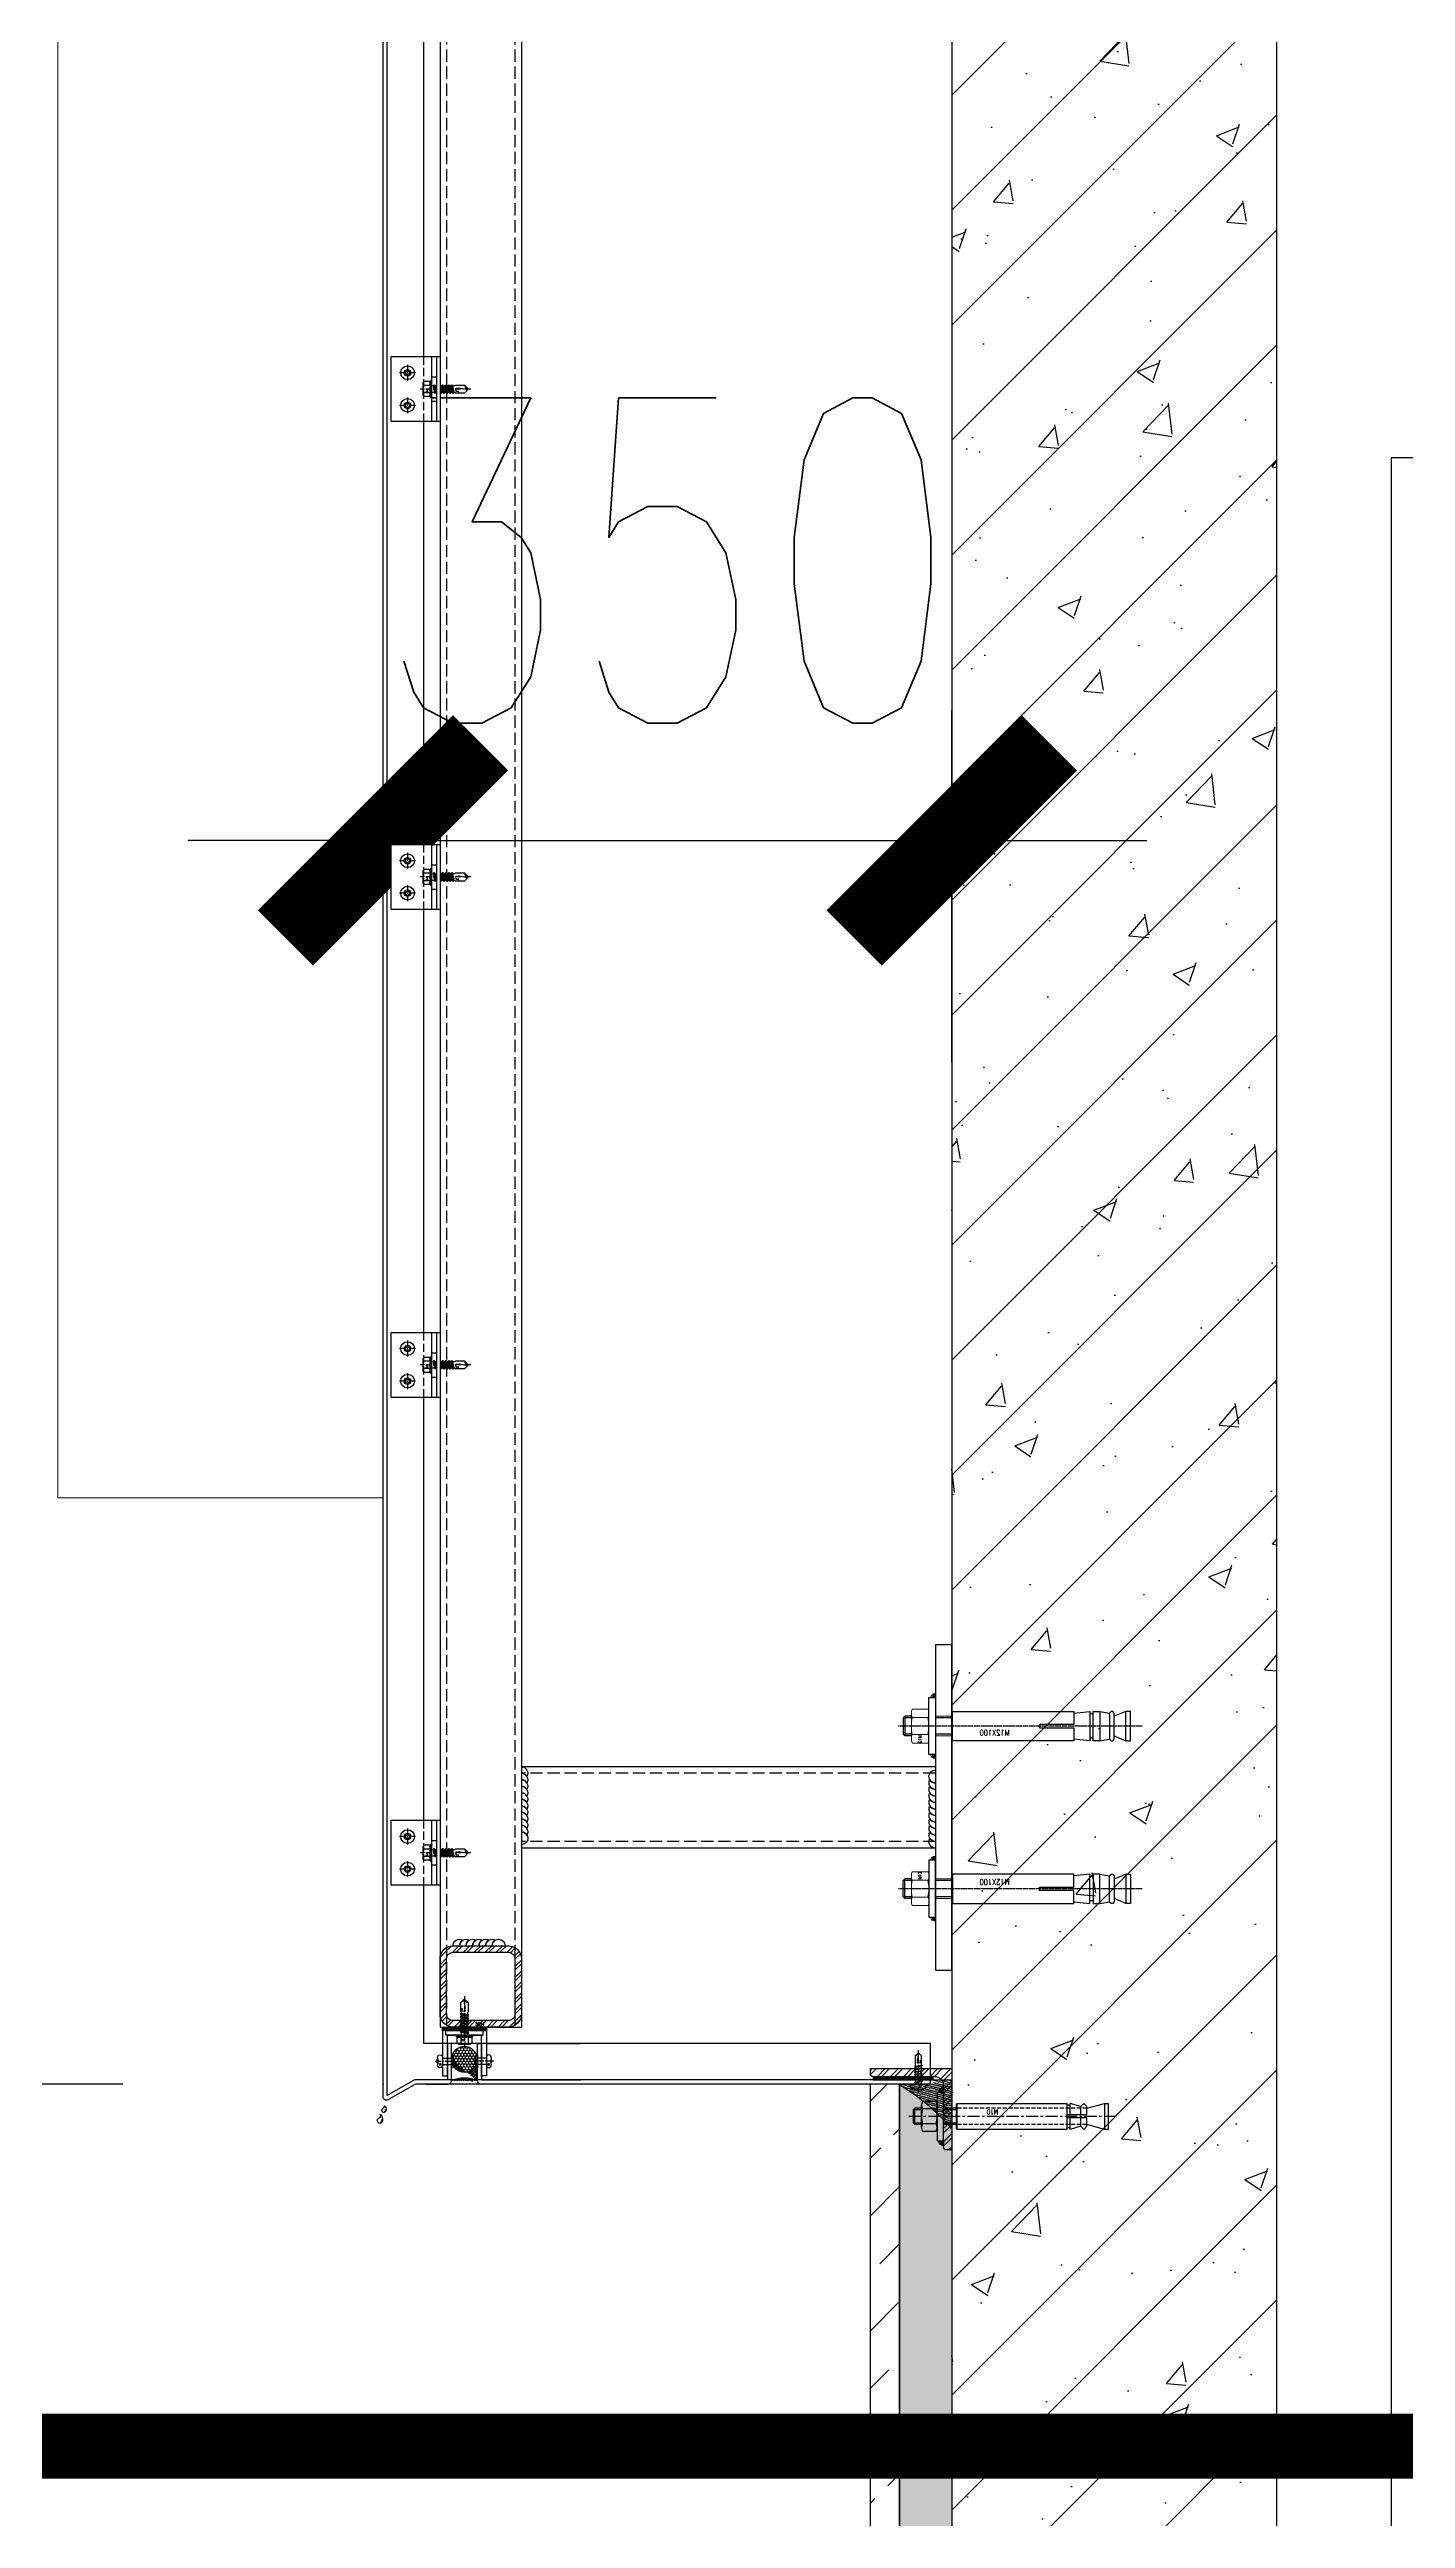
# Model space of a CAD drawing. Extents: x -202236 to 1002404, y -663931 to 1550022.
# Drawn here: x -70593 to -69759, y -344839 to -343321 of the extents above; entities that cross this region are included whole.
import ezdxf
from ezdxf.enums import TextEntityAlignment as Align

# ---------------------------------------------------------------- set-up
doc = ezdxf.new("R2010")
doc.units = 0
for name, pattern in [('CENTER', [2, 1.25, -0.25, 0.25, -0.25]), ('DASH', [0.35, 0.25, -0.1]), ('ZN-CENTER', [2, 1.25, -0.25, 0.25, -0.25]), ('ZN-DASH', [0.35, 0.25, -0.1])]:
    doc.linetypes.add(name, pattern=pattern)
for name, color, linetype in [('!ZN1-填充-8', 8, 'Continuous'), ('!ZN3-玻璃幕墙-4', 4, 'Continuous'), ('!ZN3-铝板幕墙-3', 3, 'Continuous'), ('!ZN4-辅助材料-1', 1, 'Continuous'), ('!ZN4-配件-11', 11, 'Continuous'), ('!ZN5-钢材投影-40', 40, 'Continuous'), ('!ZN5-钢材断面-2', 2, 'Continuous'), ('!ZN5-铝材投影-112', 112, 'Continuous'), ('!ZN5-铝材断面-6', 6, 'Continuous'), ('!ZN6-虚线-8', 8, 'ZN-DASH'), ('0-钢材投影', 40, 'Continuous'), ('11紧固件', 11, 'Continuous'), ('11配件', 11, 'Continuous'), ('25mm厚湿贴石材', 35, 'Continuous'), ('3索引', 3, 'Continuous'), ('40钢材投影', 40, 'Continuous'), ('A-CURTAIN', 134, 'Continuous'), ('A-HATCH-2', 251, 'Continuous'), ('AS-COLN', 6, 'Continuous'), ('DIM', 173, 'Continuous'), ('DOTE', 1, 'CENTER'), ('Fill', 8, 'Continuous'), ('LAYER1', 9, 'Continuous'), ('PUB_HATCH', 8, 'Continuous'), ('五金配件', 11, 'Continuous'), ('焊缝', 8, 'Continuous')]:
    doc.layers.add(name, color=color, linetype=linetype)
doc.layers.add('@ZN-型材编号（非打印层）', color=8, linetype='Continuous', plot=False)
doc.layers.add('A-WALL-HATCH', color=8, linetype='Continuous', lineweight=13)
doc.layers.add('welding', color=1, linetype='Continuous', lineweight=18)
doc.styles.add('DHTEXT-1', font='ROMANS.shx', dxfattribs={"width": 0.7, "bigfont": 'CHINESE.shx'})
doc.styles.add('FS', font='simplex.shx', dxfattribs={"width": 0.7, "height": 5, "bigfont": 'TSSDCHN.SHX'})
doc.dimstyles.new('ZN80', dxfattribs={"dimscale": 80, "dimtxt": 2.5, "dimasz": 1.5, "dimexe": 1, "dimexo": 2, "dimgap": 0.9, "dimtad": 1, "dimdec": 0, "dimdsep": 46, "dimtxsty": 'DHTEXT-1', "dimblk": 'ARCHTICK', "dimcen": 2.5, "dimclrd": 173, "dimclre": 173, "dimclrt": 7, "dimazin": 2, "dimtfac": 0.4, "dimtdec": 0, "dimtix": 1, "dimtmove": 2, "dimatfit": 3, "dimfxl": 0, "dimtolj": 1, "dimtzin": 0, "dimarcsym": 0})

# ---------------------------------------------------------------- blocks, each defined once
blk = doc.blocks.new('_ArchTick')
at = {"color": 0, "linetype": 'ByBlock', "const_width": 0.4}
blk.add_lwpolyline([(-0.5, -0.5), (0.5, 0.5)], dxfattribs=at)
blk = doc.blocks.new('*D491')
at = {"layer": 'Defpoints', "color": 0, "ltscale": 800, "transparency": 16777216}
for p in [(-70725.1, -344572.2), (-70387.6, -344572.2), (-70387.6, -345072.2)]:
    blk.add_point(p, dxfattribs=at)
at = {"layer": 'DIM', "color": 173, "linetype": 'ByBlock', "lineweight": -2, "ltscale": 800, "transparency": 16777216}
for p, q in [((-70725.1, -344572.2), (-70725.1, -344452.2)), ((-70547.6, -344572.2), (-70805.1, -344572.2)), ((-70725.1, -345072.2), (-70725.1, -344572.2)), ((-70547.6, -345072.2), (-70805.1, -345072.2)), ((-70725.1, -345072.2), (-70725.1, -345192.2))]:
    blk.add_line(p, q, dxfattribs=at)
at = {"layer": 'DIM', "color": 173, "lineweight": -2, "ltscale": 800, "transparency": 16777216, "xscale": 120, "yscale": 120, "zscale": 120}
for p, rotation in [((-70725.1, -344572.2), 270), ((-70725.1, -345072.2), 90)]:
    blk.add_blockref('_ArchTick', p, dxfattribs=dict(at, rotation=rotation))
at = {"layer": 'DIM', "color": 7, "ltscale": 800, "transparency": 16777216, "insert": (-70897.1, -344822.2), "char_height": 200, "attachment_point": 5, "rotation": 90, "style": 'DHTEXT-1'}
blk.add_mtext('\\A1;500', dxfattribs=at)
blk = doc.blocks.new('*D492')
at = {"layer": 'Defpoints', "color": 0, "ltscale": 800, "transparency": 16777216}
for p in [(-70725.1, -342572.2), (-70387.6, -342572.2), (-70387.6, -344572.2)]:
    blk.add_point(p, dxfattribs=at)
at = {"layer": 'DIM', "color": 173, "linetype": 'ByBlock', "lineweight": -2, "ltscale": 800, "transparency": 16777216}
for p, q in [((-70547.6, -342572.2), (-70805.1, -342572.2)), ((-70725.1, -344572.2), (-70725.1, -342572.2)), ((-70547.6, -344572.2), (-70805.1, -344572.2))]:
    blk.add_line(p, q, dxfattribs=at)
at = {"layer": 'DIM', "color": 173, "lineweight": -2, "ltscale": 800, "transparency": 16777216, "xscale": 120, "yscale": 120, "zscale": 120}
for p, rotation in [((-70725.1, -342572.2), 90), ((-70725.1, -344572.2), 270)]:
    blk.add_blockref('_ArchTick', p, dxfattribs=dict(at, rotation=rotation))
at = {"layer": 'DIM', "color": 7, "ltscale": 800, "transparency": 16777216, "insert": (-70897.1, -343572.2), "char_height": 200, "attachment_point": 5, "rotation": 90, "style": 'DHTEXT-1'}
blk.add_mtext('\\A1;2000', dxfattribs=at)
blk = doc.blocks.new('*D572')
at = {"layer": 'Defpoints', "color": 0, "ltscale": 800, "transparency": 16777216}
for p in [(-70037.9, -343807.5), (-70387.6, -344104), (-70037.9, -344104)]:
    blk.add_point(p, dxfattribs=at)
at = {"layer": 'DIM', "color": 173, "linetype": 'ByBlock', "lineweight": -2, "ltscale": 800, "transparency": 16777216}
for p, q in [((-70387.6, -343944), (-70387.6, -343727.5)), ((-70037.9, -343944), (-70037.9, -343727.5)), ((-70387.6, -343807.5), (-70507.6, -343807.5)), ((-70387.6, -343807.5), (-70037.9, -343807.5)), ((-70037.9, -343807.5), (-69917.9, -343807.5))]:
    blk.add_line(p, q, dxfattribs=at)
at = {"layer": 'DIM', "color": 173, "lineweight": -2, "ltscale": 800, "transparency": 16777216, "xscale": 120, "yscale": 120, "zscale": 120}
blk.add_blockref('_ArchTick', (-70387.6, -343807.5), dxfattribs=at)
at = {"layer": 'DIM', "color": 173, "lineweight": -2, "ltscale": 800, "transparency": 16777216, "xscale": 120, "yscale": 120, "zscale": 120, "rotation": 180}
blk.add_blockref('_ArchTick', (-70037.9, -343807.5), dxfattribs=at)
at = {"layer": 'DIM', "color": 7, "ltscale": 800, "transparency": 16777216, "insert": (-70212.8, -343635.5), "char_height": 200, "attachment_point": 5, "style": 'DHTEXT-1'}
blk.add_mtext('\\A1;350', dxfattribs=at)
blk = doc.blocks.new('A$C7D712954')
at = {"layer": 'LAYER1', "color": 250}
for p, q in [((-25, 1500), (-25, 60)), ((-25, 1500), (-25, 60)), ((25, 1500), (-25, 1500)), ((25, 1500), (-25, 1500)), ((25, 1500), (-25, 1500)), ((25, 1500), (25, 60)), ((25, 1500), (25, 60)), ((575, 1500), (575, 60)), ((625, 1500), (575, 1500)), ((625, 1500), (625, 60)), ((285, 1310), (315, 1310)), ((285, 1310), (285, 250)), ((315, 1310), (315, 250)), ((25, 1231.2), (285, 1081.2)), ((575, 1231.2), (315, 1081.2)), ((25, 1188.8), (278.8, 1045)), ((575, 1188.8), (321.2, 1045)), ((278.8, 1045), (25, 901.2)), ((321.2, 1045), (575, 901.2)), ((285, 1008.8), (25, 858.8)), ((315, 1008.8), (575, 858.8)), ((285, 551.2), (25, 701.2)), ((315, 551.2), (575, 701.2)), ((278.8, 515), (25, 658.8)), ((321.2, 515), (575, 658.8)), ((25, 371.2), (278.8, 515)), ((575, 371.2), (321.2, 515)), ((25, 328.8), (285, 478.8)), ((575, 328.8), (315, 478.8)), ((285, 250), (315, 250)), ((-15, 60), (-25, 60)), ((25, 60), (15, 60)), ((585, 60), (575, 60)), ((625, 60), (615, 60))]:
    blk.add_line(p, q, dxfattribs=at)
for points in [[(-15, 80), (15, 80), (15, 0), (-15, 0)], [(585, 80), (615, 80), (615, 0), (585, 0)]]:
    blk.add_lwpolyline(points, close=True, dxfattribs=at)
blk = doc.blocks.new('20180416.09092401')
at = {"layer": '!ZN4-辅助材料-1', "color": 145}
for centre, radius, start, end in [((5.1, -9.5), 3.93, 140.0495, 186.0703), ((2.6, -9.9), 1.35, 182.8889, 295.6987), ((2.9, -9.8), 1.25, 155.4041, 236.1311), ((2.2, -7.1), 0.08, 350.823, 137.7216), ((4.1, -7.2), 1.84, 175.7812, 243.5577), ((2.1, -9.9), 1.61, 309.5965, 21.7891), ((2.9, -9.6), 0.8, 21.7891, 60.8756), ((8.2, -15.7), 4.91, 140.0495, 186.0703), ((4.5, -12.6), 0.1, 350.823, 137.7216), ((6.9, -12.8), 2.3, 175.7812, 243.5577), ((5.4, -15.7), 1, 21.7891, 60.8756), ((5, -16.2), 1.69, 182.8889, 295.6987), ((5.4, -16), 1.56, 155.4041, 236.1311), ((4.5, -16.1), 2.01, 309.5965, 21.7891)]:
    blk.add_arc(centre, radius, start, end, dxfattribs=at)
blk = doc.blocks.new('A$Cf3634199')
at = {"layer": '!ZN3-铝板幕墙-3'}
blk.add_lwpolyline([(1, -25), (-5, -25), (-22.1, -34.8, -0.557537), (-25, -33), (-25, -33), (-25, 1.1)], format="xyb", dxfattribs=at)
blk.add_lwpolyline([(1, -22.5), (-5.7, -22.5), (-22.5, -32.1), (-22.5, 1.1)], dxfattribs=at)
at = {"layer": '!ZN5-铝材断面-6'}
blk.add_point((-25, -25), dxfattribs=at)
at = {"layer": '!ZN3-玻璃幕墙-4', "xscale": -1}
blk.add_blockref('20180416.09092401', (-22, -31.3), dxfattribs=at)
blk = doc.blocks.new('ZQM12X100')
at = {"layer": '11紧固件', "lineweight": 9, "ltscale": 2}
for p, q in [((-7.8, 14.8), (7.8, 14.8)), ((-9, -10.5), (-8.5, -10)), ((-8.5, -10), (8.5, -10)), ((9, -10.5), (8.5, -10))]:
    blk.add_line(p, q, dxfattribs=at)
for centre, radius, start, end in [((-7.8, 7.8), 7, 68.2132, 111.7868), ((0, -12.4), 27.2, 79.0073, 100.9927), ((7.8, 7.8), 7, 68.2132, 111.7868)]:
    blk.add_arc(centre, radius, start, end, dxfattribs=at)
at = {"layer": '11配件'}
for points in [[(9, -10.5), (-9, -10.5), (-9, -85), (-1, -85), (-1, -64), (1, -64), (1, -85), (9, -85), (9, -10.5)], [(-8, -85), (-9, -95), (9, -95), (8, -85)], [(-9, -101), (9, -101), (9, -97), (-9, -97), (-9, -101), (-8, -107)], [(9, -101), (8, -107), (9, -108), (9, -109), (8, -110), (-8, -110), (-9, -109), (-9, -108), (-8, -107), (8, -107)], [(-7.5, -97), (-7.5, -95)], [(7.5, -97), (7.5, -95)], [(6, -110), (9, -117), (9, -120), (-9, -120), (-9, -117), (-6, -110)], [(9, -117), (-9, -117)]]:
    blk.add_lwpolyline(points, dxfattribs=at)
at = {"layer": 'Fill'}
for p, q in [((-5, 14.8), (-5, 18.8)), ((5, 14.8), (5, 18.8))]:
    blk.add_line(p, q, dxfattribs=at)
at = {"layer": '五金配件'}
for p, q in [((-5, 19.8), (-6, 18.8)), ((-6, 18.8), (6, 18.8)), ((-6, 14.8), (-6, 18.8)), ((-5, 19.8), (5, 19.8)), ((5, 19.8), (6, 18.8)), ((6, 14.8), (6, 18.8))]:
    blk.add_line(p, q, dxfattribs=at)
at = {"layer": 'Defpoints', "color": 1, "style": 'DHTEXT-1', "width": 0.7}
blk.add_text('M12X100', height=3.5, rotation=90, dxfattribs=at).set_placement((5.8, -45.6))
blk.add_wipeout([(17.5, 0), (17.5, 4), (-17.5, 4), (-17.5, 0)]).dxf.layer = '40钢材投影'
at = {"layer": '11紧固件', "lineweight": 9, "ltscale": 2}
for p, q in [((-10.4, 4.5), (-10.4, 14.3)), ((-9.2, 4), (9.2, 4)), ((-7.8, 4), (7.8, 4)), ((-6, -10), (-6, 0)), ((-5.2, 4.5), (-5.2, 14.3)), ((5.2, 4.5), (5.2, 14.3)), ((6, -10), (6, 0)), ((10.4, 4.5), (10.4, 14.3))]:
    blk.add_line(p, q, dxfattribs=at)
for centre, radius, start, end in [((-7.8, 11), 7, 248.2132, 291.7868), ((0, 31.3), 27.2, 259.0073, 280.9927), ((7.8, 11), 7, 248.2132, 291.7868)]:
    blk.add_arc(centre, radius, start, end, dxfattribs=at)
at = {"layer": '40钢材投影'}
blk.add_lwpolyline([(17.5, 0), (17.5, 4), (-17.5, 4), (-17.5, 0)], close=True, dxfattribs=at)
at = {"layer": 'DOTE'}
blk.add_line((0, -127.1), (0, 23), dxfattribs=at)
at = {"layer": 'Fill'}
for p, q in [((-5, -10), (-5, 0)), ((5, -10), (5, 0))]:
    blk.add_line(p, q, dxfattribs=at)
at = {"layer": 'welding', "color": 8}
for points in [[(-17.5, 0.5, 0.414214), (-18, 0)], [(19, 0, 0.414214), (17.5, 1.5)], [(18.5, 0, 0.414214), (17.5, 1)], [(18, 0, 0.414214), (17.5, 0.5)]]:
    blk.add_lwpolyline(points, format="xyb", dxfattribs=at)
for centre, radius, start, end in [((-17, 0.1), 2.97, 99.0812, 181.3077), ((-17.5, 0), 2, 90, 180), ((-17.5, 0), 1.5, 90, 180), ((-17.5, 0), 1, 90, 180), ((17, 0.1), 2.97, 358.6923, 80.9188), ((17.5, 0), 2, 0, 90)]:
    blk.add_arc(centre, radius, start, end, dxfattribs=at)
at = {"layer": '11紧固件', "lineweight": 9, "ltscale": 2, "style": 'FS', "width": 0.8}
blk.add_text('M12', height=2, dxfattribs=at).set_placement((8.2, 9.6), align=Align.MIDDLE)
blk = doc.blocks.new('A$Cecfe689e')
at = {"layer": '11紧固件', "rotation": 270}
blk.add_blockref('ZQM12X100', (10, 50), dxfattribs=at)
at = {"layer": '0-钢材投影', "ltscale": 10}
blk.add_lwpolyline([(10, 100), (10, -100), (0, -100), (0, 100)], close=True, dxfattribs=at)
at = {"layer": '11紧固件', "xscale": -1, "rotation": 270}
blk.add_blockref('ZQM12X100', (10, -50), dxfattribs=at)
blk = doc.blocks.new('铝板16mm胶缝')
at = {"layer": '!ZN1-填充-8'}
h = blk.add_hatch(dxfattribs=at)
h.set_pattern_fill('HONEY', color=256, scale=0.7, angle=-270, style=0)
h.set_pattern_definition([(90, (10097.3199, 185.0233), (-0.9623705, 1.666875), [1.11125, -2.2225]), (210, (10097.3199, 185.0233), (-0.962370845, -1.6668748), [1.11125, -2.2225]), (150, (10097.3199, 185.0233), (-1.924741345, 2e-07), [-2.2225, 1.11125])])
edge = h.paths.add_edge_path()
edge.add_ellipse((-8.5, 14.6), major_axis=(-8, 0), ratio=0.974793, start_angle=0, end_angle=360)
h = blk.add_hatch(dxfattribs=at)
h.set_pattern_fill('ANSI35', color=256, scale=0.5, angle=-270, style=0)
h.set_pattern_definition([(135, (0, 0), (-1.12253, -1.12253), []), (135, (0, 1.1225), (-1.12253, -1.12253), [1.984375, -0.396875, 0, -0.396875])])
edge = h.paths.add_edge_path()
edge.add_line((-0.5, 1.4), (-0.5, 14.6))
edge.add_line((-16.5, 1.4), (-16.5, 14.6))
edge.add_ellipse((-8.5, 14.6), major_axis=(-8, 0), ratio=0.974793, start_angle=0, end_angle=180)
edge.add_arc((-8.5, -14.4), 17.7, 63.1657, 116.8343)
at = {"layer": '!ZN4-辅助材料-1', "ltscale": 0.5}
blk.add_arc((-8.5, -14.4), 17.7, 63.1657, 116.8343, dxfattribs=at)
blk.add_ellipse((-8.5, 14.6), major_axis=(-8, 0), ratio=0.974793, dxfattribs=at)
at = {"layer": 'Defpoints', "ltscale": 0.5}
for p in [(-16.5, -0.6), (-8.5, -0.6), (-0.5, -0.6)]:
    blk.add_point(p, dxfattribs=at)
blk = doc.blocks.new('*U253')
at = {"color": 0, "linetype": 'ZN-CENTER', "ltscale": 3}
blk.add_line((24, 0), (-7.3, 0), dxfattribs=at)
at = {"ltscale": 10}
for p, q in [((-5.4, -3.5), (-5.4, 3.5)), ((-1, 4.6), (-4.9, 4.6)), ((-1, 2.3), (-4.9, 2.3)), ((-0.6, -5.1), (-0.6, 5.1)), ((-0.2, 5.5), (0, 4.8)), ((0, -4.8), (0, 4.8)), ((0, 2.1), (14.3, 2.1)), ((1.4, 2.7), (2.2, -2.7)), ((3.2, 2.7), (4, -2.7)), ((5, 2.7), (5.8, -2.7)), ((6.8, 2.7), (7.6, -2.7)), ((8.6, 2.7), (9.4, -2.7)), ((10.4, 2.7), (11.2, -2.7)), ((12.2, 2.7), (13, -2.7)), ((-1, -2.3), (-4.9, -2.3)), ((-1, -4.6), (-4.9, -4.6)), ((-0.2, -5.5), (0, -4.8)), ((14.3, -2.1), (0, -2.1))]:
    blk.add_line(p, q, dxfattribs=at)
for points in [[(1.8, -2.1), (1, 2.1), (1.4, 2.7), (1.8, 2.1), (2.6, -2.1), (2.2, -2.7)], [(3.6, -2.1), (2.8, 2.1), (3.2, 2.7), (3.6, 2.1), (4.4, -2.1), (4, -2.7)], [(5.4, -2.1), (4.6, 2.1), (5, 2.7), (5.4, 2.1), (6.2, -2.1), (5.8, -2.7)], [(7.2, -2.1), (6.4, 2.1), (6.8, 2.7), (7.2, 2.1), (8, -2.1), (7.6, -2.7)], [(9, -2.1), (8.2, 2.1), (8.6, 2.7), (9, 2.1), (9.8, -2.1), (9.4, -2.7)], [(10.8, -2.1), (10, 2.1), (10.4, 2.7), (10.8, 2.1), (11.6, -2.1), (11.2, -2.7)], [(12.6, -2.1), (11.8, 2.1), (12.2, 2.7), (12.6, 2.1), (13.4, -2.1), (13, -2.7)]]:
    blk.add_lwpolyline(points, close=True, dxfattribs=at)
for points in [[(14.3, -2.1, -0.414214), (14.4, -2.2), (14.4, -2.3), (20.2, -2.3), (22, -0.3), (22, 0.3), (20.2, 2.3), (14.4, 2.3), (14.4, 2.2, -0.414214), (14.3, 2.1)], [(16.5, -2.3), (16.4, -1.2), (15.8, -1.5, -0.530462), (15, -1.2), (14.8, 0.1, -0.651316), (15.5, 0.5), (16, 0.2), (16.8, 0.7), (22, -0.3, -0.201226), (20.2, 2.3)]]:
    blk.add_lwpolyline(points, format="xyb", dxfattribs=at)
for centre, radius, start, end in [((-3.9, 3.5), 1.58, 133.1736, 226.8264), ((0.1, 0), 5.58, 155.5673, 204.4327), ((0.1, 3.5), 1.58, 133.1736, 226.8264), ((4.1, 0), 5.58, 155.5673, 204.4327), ((7.5, -2.9), 11.3, 132.4922, 138.6064), ((-3.9, -3.5), 1.58, 133.1736, 226.8264), ((0.1, -3.5), 1.58, 133.1736, 226.8264), ((7.5, 2.9), 11.3, 221.3936, 227.5078)]:
    blk.add_arc(centre, radius, start, end, dxfattribs=at)
at = {"layer": 'Defpoints', "color": 0, "ltscale": 10, "style": 'DHTEXT-1', "width": 0.7}
blk.add_text('5.5', height=1, rotation=90, dxfattribs=at).set_placement((-2.5, -0.9), align=Align.CENTER)
blk = doc.blocks.new('铝板连接件1(新规)')
at = {"layer": '!ZN1-填充-8'}
h = blk.add_hatch(dxfattribs=at)
h.set_pattern_fill('NET3', color=256, scale=0.4, angle=180, style=0)
h.set_pattern_definition([(180, (18968.597, 39999.0891), (-1e-15, -1.27), []), (240, (18968.597, 39999.0891), (1.099852263, -0.635), []), (300, (18968.597, 39999.0891), (1.099852263, 0.635), [])])
h.paths.add_polyline_path([(-13.5, 2), (-13.5, 0), (13.5, 0), (13.5, 2)])
at = {"layer": '!ZN4-辅助材料-1', "ltscale": 5}
blk.add_lwpolyline([(-13.5, 2), (-13.5, 0), (13.5, 0), (13.5, 2)], close=True, dxfattribs=at)
at = {"layer": '!ZN5-铝材投影-112'}
for points in [[(11.5, 2), (-13.5, 2), (-13.5, 30), (-10.5, 30), (-10.5, 5), (11.5, 5)], [(-11.5, 2), (13.5, 2), (13.5, 30), (10.5, 30), (10.5, 5), (-11.5, 5)]]:
    blk.add_lwpolyline(points, close=True, dxfattribs=at)
at = {"layer": '!ZN4-配件-11', "color": 1, "rotation": 270}
blk.add_blockref('*U253', (0, 5), dxfattribs=at)
blk = doc.blocks.new('*U196')
at = {"color": 0, "linetype": 'CENTER', "ltscale": 3}
blk.add_line((10, 0), (-2.5, 0), dxfattribs=at)
at = {"linetype": 'ByBlock', "lineweight": -2, "ltscale": 10}
for p, q in [((-1.2, -3), (-1.2, 3)), ((0, 4.2), (0, -4.2)), ((5.5, 2), (0, 2)), ((5.5, 2.5), (5.5, -2.5)), ((5.5, -2), (0, -2))]:
    blk.add_line(p, q, dxfattribs=at)
for centre, radius, start, end in [((4.4, 0), 5.96, 160.395, 199.605), ((0, 3), 1.2, 90, 180), ((7, 2.5), 1.5, 348.448, 180), ((16.2, 0), 8, 164.3308, 195.6692), ((6.2, 0), 2.67, 323.2266, 36.7843), ((0, -3), 1.2, 180, 270), ((7, -2.5), 1.5, 180, 11.552)]:
    blk.add_arc(centre, radius, start, end, dxfattribs=at)
at = {"layer": 'Defpoints', "color": 0, "ltscale": 10, "style": 'DHTEXT-1', "width": 0.7}
blk.add_text('D4', height=1, rotation=90, dxfattribs=at).set_placement((7.4, -1.8), align=Align.CENTER)
blk = doc.blocks.new('*U198')
at = {"layer": '!ZN3-铝板幕墙-3'}
for p, q in [((-13.5, -5), (-71.4, -5)), ((13.5, -5), (23.6, -5))]:
    blk.add_line(p, q, dxfattribs=at)
for points in [[(-71.4, -30), (-10, -30, 0.414214), (-8, -28), (-8, -5), (-10.5, -5), (-10.5, -27, -0.414214), (-11, -27.5), (-71.4, -27.5)], [(23.6, -30), (10, -30, -0.414214), (8, -28), (8, -5), (10.5, -5), (10.5, -27, 0.414214), (11, -27.5), (23.6, -27.5)]]:
    blk.add_lwpolyline(points, format="xyb", dxfattribs=at)
at = {"layer": '!ZN4-辅助材料-1'}
blk.add_blockref('铝板16mm胶缝', (8.5, -29.4), dxfattribs=at)
at = {"layer": '!ZN4-配件-11', "rotation": 180}
blk.add_blockref('铝板连接件1(新规)', (0, 5), dxfattribs=at)
at = {"layer": '!ZN4-配件-11', "color": 1, "xscale": -1}
blk.add_blockref('*U196', (-8, -16), dxfattribs=at)
at = {"layer": '!ZN4-配件-11', "color": 1}
blk.add_blockref('*U196', (8, -16), dxfattribs=at)
blk = doc.blocks.new('方管钢50x4')
at = {"layer": 'Fill'}
h = blk.add_hatch(dxfattribs=at)
h.set_pattern_fill('ANSI32', color=8, scale=0.5, style=0)
h.set_pattern_definition([(45, (-2819.7443, -883.732), (-3.367596, 3.367596), []), (45, (-2817.499, -883.732), (-3.367596, 3.367596), [])])
edge = h.paths.add_edge_path(flags=16)
edge.add_line((-17, 21), (17, 21))
edge.add_arc((17, 17), 4, 0, 90, ccw=False)
edge.add_line((21, 17), (21, -17))
edge.add_arc((17, -17), 4, 270, 360, ccw=False)
edge.add_line((17, -21), (-17, -21))
edge.add_arc((-17, -17), 4, 180, 270, ccw=False)
edge.add_line((-21, -17), (-21, 17))
edge.add_arc((-17, 17), 4, 90, 180, ccw=False)
edge = h.paths.add_edge_path()
edge.add_line((-17, 25), (17, 25))
edge.add_arc((17, 17), 8, 0, 90, ccw=False)
edge.add_line((25, 17), (25, -17))
edge.add_arc((17, -17), 8, 270, 360, ccw=False)
edge.add_line((17, -25), (-17, -25))
edge.add_arc((-17, -17), 8, 180, 270, ccw=False)
edge.add_line((-25, -17), (-25, 17))
edge.add_arc((-17, 17), 8, 90, 180, ccw=False)
for points in [[(-17, 25), (17, 25, -0.414214), (25, 17), (25, -17, -0.414214), (17, -25), (-17, -25, -0.414214), (-25, -17), (-25, 17, -0.414214)], [(-17, 21), (17, 21, -0.414214), (21, 17), (21, -17, -0.414214), (17, -21), (-17, -21, -0.414214), (-21, -17), (-21, 17, -0.414214)]]:
    blk.add_lwpolyline(points, format="xyb", close=True)
at = {"layer": '@ZN-型材编号（非打印层）', "style": 'DHTEXT-1', "width": 0.7}
blk.add_text('50x4', height=2, dxfattribs=at).set_placement((-0.5, -23), align=Align.MIDDLE_CENTER)
blk = doc.blocks.new('*U199')
at = {"layer": '!ZN5-钢材断面-2'}
blk.add_blockref('方管钢50x4', (0, 0), dxfattribs=at)
blk = doc.blocks.new('*U188')
at = {"color": 0, "linetype": 'ZN-CENTER', "ltscale": 3}
blk.add_line((24, 0), (-7.3, 0), dxfattribs=at)
at = {"ltscale": 10}
for p, q in [((-5.4, -3.5), (-5.4, 3.5)), ((-1, 4.6), (-4.9, 4.6)), ((-1, 2.3), (-4.9, 2.3)), ((-0.6, -5.1), (-0.6, 5.1)), ((-0.2, 5.5), (0, 4.8)), ((0, -4.8), (0, 4.8)), ((0, 2.1), (14.3, 2.1)), ((1.4, 2.7), (2.2, -2.7)), ((3.2, 2.7), (4, -2.7)), ((5, 2.7), (5.8, -2.7)), ((6.8, 2.7), (7.6, -2.7)), ((8.6, 2.7), (9.4, -2.7)), ((10.4, 2.7), (11.2, -2.7)), ((12.2, 2.7), (13, -2.7)), ((-1, -2.3), (-4.9, -2.3)), ((-1, -4.6), (-4.9, -4.6)), ((-0.2, -5.5), (0, -4.8)), ((14.3, -2.1), (0, -2.1))]:
    blk.add_line(p, q, dxfattribs=at)
for points in [[(1.8, -2.1), (1, 2.1), (1.4, 2.7), (1.8, 2.1), (2.6, -2.1), (2.2, -2.7)], [(3.6, -2.1), (2.8, 2.1), (3.2, 2.7), (3.6, 2.1), (4.4, -2.1), (4, -2.7)], [(5.4, -2.1), (4.6, 2.1), (5, 2.7), (5.4, 2.1), (6.2, -2.1), (5.8, -2.7)], [(7.2, -2.1), (6.4, 2.1), (6.8, 2.7), (7.2, 2.1), (8, -2.1), (7.6, -2.7)], [(9, -2.1), (8.2, 2.1), (8.6, 2.7), (9, 2.1), (9.8, -2.1), (9.4, -2.7)], [(10.8, -2.1), (10, 2.1), (10.4, 2.7), (10.8, 2.1), (11.6, -2.1), (11.2, -2.7)], [(12.6, -2.1), (11.8, 2.1), (12.2, 2.7), (12.6, 2.1), (13.4, -2.1), (13, -2.7)]]:
    blk.add_lwpolyline(points, close=True, dxfattribs=at)
for points in [[(14.3, -2.1, -0.414214), (14.4, -2.2), (14.4, -2.3), (20.2, -2.3), (22, -0.3), (22, 0.3), (20.2, 2.3), (14.4, 2.3), (14.4, 2.2, -0.414214), (14.3, 2.1)], [(16.5, -2.3), (16.4, -1.2), (15.8, -1.5, -0.530462), (15, -1.2), (14.8, 0.1, -0.651316), (15.5, 0.5), (16, 0.2), (16.8, 0.7), (22, -0.3, -0.201226), (20.2, 2.3)]]:
    blk.add_lwpolyline(points, format="xyb", dxfattribs=at)
for centre, radius, start, end in [((-3.9, 3.5), 1.58, 133.1736, 226.8264), ((0.1, 0), 5.58, 155.5673, 204.4327), ((0.1, 3.5), 1.58, 133.1736, 226.8264), ((4.1, 0), 5.58, 155.5673, 204.4327), ((7.5, -2.9), 11.3, 132.4922, 138.6064), ((-3.9, -3.5), 1.58, 133.1736, 226.8264), ((0.1, -3.5), 1.58, 133.1736, 226.8264), ((7.5, 2.9), 11.3, 221.3936, 227.5078)]:
    blk.add_arc(centre, radius, start, end, dxfattribs=at)
at = {"layer": 'Defpoints', "color": 0, "ltscale": 10, "style": 'DHTEXT-1', "width": 0.7}
blk.add_text('5.5', height=1, rotation=90, dxfattribs=at).set_placement((-2.5, -0.9), align=Align.CENTER)
blk = doc.blocks.new('*U191')
at = {"color": 0, "linetype": 'CENTER', "ltscale": 3}
for p, q in [((4.9, 0), (-4.9, 0)), ((0, 4.9), (0, -4.9))]:
    blk.add_line(p, q, dxfattribs=at)
at = {"linetype": 'ByBlock', "ltscale": 10}
for radius in [4.2, 2, 1.23]:
    blk.add_circle((0, 0), radius, dxfattribs=at)
blk = doc.blocks.new('*U200')
at = {"ltscale": 0.125}
blk.add_wipeout([(-20, -30), (20, -30), (20, -5), (-20, -5)], dxfattribs=at).dxf.layer = '!ZN6-虚线-8'
at = {"layer": '!ZN1-填充-8'}
h = blk.add_hatch(dxfattribs=at)
h.set_pattern_fill('NET3', color=256, scale=0.75, angle=180, style=0)
h.set_pattern_definition([(180, (-1731.706, 294.7402), (-3e-16, -2.38125), []), (240, (-1731.706, 294.7402), (2.062223, -1.190625), []), (300, (-1731.706, 294.7402), (2.062223, 1.190625), [])])
h.paths.add_polyline_path([(20, 0), (-20, 0), (-20, -2), (20, -2)])
at = {"layer": '!ZN5-铝材投影-112'}
blk.add_lwpolyline([(20, -2), (-20, -2), (-20, -30), (20, -30)], close=True, dxfattribs=at)
at = {"layer": '!ZN6-虚线-8', "color": 8, "linetype": 'ZN-DASH', "ltscale": 20}
blk.add_line((-20, -10), (20, -10), dxfattribs=at)
at = {"layer": '!ZN6-虚线-8', "linetype": 'ZN-DASH', "ltscale": 10}
for p, q in [((-7.5, -5), (-7.5, -2)), ((7.5, -5), (7.5, -2))]:
    blk.add_line(p, q, dxfattribs=at)
at = {"layer": '!ZN4-配件-11', "color": 1, "xscale": -1, "rotation": 270}
for name, p in [('*U188', (0, -5)), ('*U191', (-10, -20)), ('*U191', (10, -20))]:
    blk.add_blockref(name, p, dxfattribs=at)
at = {"ltscale": 0.25}
blk.add_wipeout([(20, 0), (20, -2), (-20, -2), (-20, 0)], dxfattribs=at).dxf.layer = '!ZN4-辅助材料-1'
at = {"layer": '!ZN4-辅助材料-1'}
blk.add_lwpolyline([(20, 0), (-20, 0), (-20, -2), (20, -2)], close=True, dxfattribs=at)
at = {"layer": '!ZN5-铝材投影-112', "ltscale": 0.25}
blk.add_line((-20, -5), (20, -5), dxfattribs=at)
blk = doc.blocks.new('*U1441')
h = blk.add_hatch(color=0)
edge = h.paths.add_edge_path()
edge.add_line((-15, 3), (-15, 0))
edge.add_line((-15, 0), (-18, 0))
edge.add_arc((-14.6, -0.4), 3.44, 96.9129, 173.0871, ccw=False)
h = blk.add_hatch(color=0)
edge = h.paths.add_edge_path()
edge.add_line((15, 3), (15, 0))
edge.add_line((15, 0), (18, 0))
edge.add_arc((14.6, -0.4), 3.44, 6.9129, 83.0871)
at = {"linetype": 'ByBlock', "ltscale": 20}
for p, q in [((-4.2, 18.5), (-5, 17.7)), ((-5, 17.7), (5, 17.7)), ((-5, 13.5), (-5, 17.7)), ((-4.2, 18.5), (4.2, 18.5)), ((-4.1, 13.5), (-4.1, 17.7)), ((4.1, 13.5), (4.1, 17.7)), ((4.2, 18.5), (5, 17.7)), ((5, 13.5), (5, 17.7)), ((-9.2, 4.5), (-9.2, 13)), ((-6.9, 13.5), (6.9, 13.5)), ((-6.9, 4), (6.9, 4)), ((-5, -8), (-5, 0)), ((-4.6, 4.5), (-4.6, 13)), ((-4.1, -8), (-4.1, 0)), ((4.1, -8), (4.1, 0)), ((4.6, 4.5), (4.6, 13)), ((5, -8), (5, 0)), ((9.2, 4.5), (9.2, 13)), ((-8, -8.4), (-7.6, -8)), ((-7.6, -8), (7.6, -8)), ((8, -8.4), (7.6, -8))]:
    blk.add_line(p, q, dxfattribs=at)
at = {"color": 0, "linetype": 'CENTER', "ltscale": 6}
blk.add_line((0, -106.2), (0, 22.5), dxfattribs=at)
at = {"linetype": 'DASH', "ltscale": 10}
for p, q in [((-5, -88), (-5, -8)), ((5, -88), (5, -8))]:
    blk.add_line(p, q, dxfattribs=at)
at = {"ltscale": 10}
for p, q in [((-8, -77.9), (-0.9, -77.9)), ((-6, -84.5), (-8, -77.9)), ((-7, -77.9), (-7, -75.9)), ((-6, -84.5), (-0.9, -84.5)), ((-6, -88), (-0.9, -88)), ((-0.9, -88), (-0.9, -75.9)), ((0.9, -88), (0.9, -75.9)), ((0.9, -77.9), (8, -77.9)), ((0.9, -84.5), (6, -84.5)), ((0.9, -88), (6, -88)), ((6, -84.5), (8, -77.9)), ((7, -77.9), (7, -75.9))]:
    blk.add_line(p, q, dxfattribs=at)
at = {"color": 0}
for points in [[(-15, 3), (-15, 0), (-18, 0, -0.345178)], [(15, 3), (15, 0), (18, 0, 0.345178)]]:
    blk.add_lwpolyline(points, format="xyb", close=True, dxfattribs=at)
at = {"linetype": 'ByBlock', "ltscale": 20}
blk.add_lwpolyline([(15, 0), (15, 4), (-15, 4), (-15, 0)], close=True, dxfattribs=at)
at = {"ltscale": 10}
blk.add_lwpolyline([(-8, -8.4), (8, -8.4), (8, -75.9), (-8, -75.9)], close=True, dxfattribs=at)
for points in [[(-6, -84.5), (-8, -86.2), (-6, -88)], [(6, -84.5), (8, -86.2), (6, -88)]]:
    blk.add_lwpolyline(points, dxfattribs=at)
at = {"linetype": 'ByBlock', "ltscale": 20}
for points in [[(5, -88), (8, -99), (8, -101.2), (-8, -101.2), (-8, -99), (-5, -88)], [(8, -99), (-8, -99)]]:
    blk.add_lwpolyline(points, dxfattribs=at)
for centre, radius, start, end in [((-6.9, 7.9), 5.58, 65.5673, 114.4327), ((-6.9, 9.6), 5.58, 245.5673, 294.4327), ((0, -8.1), 21.6, 77.6432, 102.3568), ((0, 25.6), 21.6, 257.6432, 282.3568), ((6.9, 7.9), 5.58, 65.5673, 114.4327), ((6.9, 9.6), 5.58, 245.5673, 294.4327)]:
    blk.add_arc(centre, radius, start, end, dxfattribs=at)
at = {"layer": 'Defpoints', "color": 0, "ltscale": 10, "style": 'DHTEXT-1', "width": 0.7}
blk.add_text('M10', height=3, rotation=90, dxfattribs=at).set_placement((4.2, -30.1), align=Align.CENTER)
blk = doc.blocks.new('ZT_角钢(填充)_50X50X5')
at = {"layer": '!ZN1-填充-8'}
h = blk.add_hatch(dxfattribs=at)
h.set_pattern_fill('ANSI32', color=256, scale=0.6, style=0)
h.set_pattern_definition([(45, (-11702.1455, -65281.3866), (-4.04111525, 4.04111525), []), (45, (-11699.4514, -65281.3866), (-4.04111525, 4.04111525), [])])
h.paths.add_polyline_path([(50, 3.3, 0.414214), (48.3, 5), (10.5, 5, -0.414214), (5, 10.5), (5, 48.3, 0.414214), (3.3, 50), (0, 50), (0, 0), (50, 0)])
at = {"layer": '!ZN5-钢材断面-2'}
blk.add_lwpolyline([(0, 0), (0, 50), (3.3, 50, -0.414214), (5, 48.3), (5, 10.5, 0.414214), (10.5, 5), (48.3, 5, -0.414214), (50, 3.3), (50, 0), (0, 0)], format="xyb", dxfattribs=at)
blk = doc.blocks.new('*U1443')
at = {"layer": '!ZN5-钢材断面-2', "extrusion": (0, 0, -1), "zscale": -1, "rotation": 90}
blk.add_blockref('ZT_角钢(填充)_50X50X5', (0, 0), dxfattribs=at)
blk = doc.blocks.new('*U147')
at = {"color": 0, "linetype": 'CENTER', "ltscale": 3}
blk.add_line((-5.4, 0), (20.8, 0), dxfattribs=at)
at = {"linetype": 'ByBlock', "ltscale": 10}
for p, q in [((0, 1.8), (12.4, 1.8)), ((1, 2.4), (1.7, -2.4)), ((2.6, 2.4), (3.3, -2.4)), ((4.2, 2.4), (4.9, -2.4)), ((5.8, 2.4), (6.5, -2.4)), ((7.4, 2.4), (8.1, -2.4)), ((9, 2.4), (9.7, -2.4)), ((10.6, 2.4), (11.3, -2.4)), ((12.4, -1.8), (0, -1.8))]:
    blk.add_line(p, q, dxfattribs=at)
blk.add_lwpolyline([(-3.3, 0.4), (-3.7, 0.4, -0.147478), (-2.1, 4.8), (0, 4.8), (0, -4.7), (-2.1, -4.7, -0.147478), (-3.7, -0.4), (-3.3, -0.4)], format="xyb", close=True, dxfattribs=at)
for points in [[(1.3, -1.8), (0.6, 1.8), (1, 2.4), (1.3, 1.8), (2, -1.8), (1.7, -2.4)], [(2.9, -1.8), (2.2, 1.8), (2.6, 2.4), (2.9, 1.8), (3.6, -1.8), (3.3, -2.4)], [(4.5, -1.8), (3.8, 1.8), (4.2, 2.4), (4.5, 1.8), (5.2, -1.8), (4.9, -2.4)], [(6.1, -1.8), (5.4, 1.8), (5.8, 2.4), (6.1, 1.8), (6.8, -1.8), (6.5, -2.4)], [(7.7, -1.8), (7, 1.8), (7.4, 2.4), (7.7, 1.8), (8.4, -1.8), (8.1, -2.4)], [(9.3, -1.8), (8.6, 1.8), (9, 2.4), (9.3, 1.8), (10, -1.8), (9.7, -2.4)], [(10.9, -1.8), (10.2, 1.8), (10.6, 2.4), (10.9, 1.8), (11.6, -1.8), (11.3, -2.4)]]:
    blk.add_lwpolyline(points, close=True, dxfattribs=at)
for points in [[(12.4, -1.8, -0.414214), (12.5, -1.9), (12.5, -2), (17.4, -2), (19, -0.2), (19, 0.2), (17.4, 2), (12.5, 2), (12.5, 1.9, -0.396102), (12.4, 1.8)], [(14.3, -2), (14.2, -1), (13.7, -1.3, -0.530462), (13, -1), (12.8, 0.1, -0.651316), (13.4, 0.5), (13.8, 0.2), (14.5, 0.6), (19, -0.2, -0.201226), (17.4, 2)]]:
    blk.add_lwpolyline(points, format="xyb", dxfattribs=at)
at = {"layer": 'Defpoints', "color": 0, "ltscale": 10, "style": 'DHTEXT-1', "width": 0.7}
blk.add_text('4.8', height=1, rotation=90, dxfattribs=at).set_placement((-0.5, -1.4), align=Align.CENTER)
blk = doc.blocks.new('A$C041cfad1')
at = {"layer": '!ZN1-填充-8'}
h = blk.add_hatch(dxfattribs=at)
h.set_pattern_fill('ANSI35', color=256, scale=10, angle=120, style=0)
h.set_pattern_definition([(165, (31053.6934, -55061.2867), (-0.64704761, -2.41481457), []), (165, (31052.8095, -55059.7558), (-0.64704761, -2.41481457), [3.125, -0.625, 0, -0.625])])
edge = h.paths.add_edge_path()
edge.add_arc((-104.1, -128.5), 138.7, 41.373, 59.0772)
edge.add_line((-32.8, -9.5), (-11.3, -9.5))
edge.add_line((-11.3, -9.5), (-11.3, -7))
edge.add_line((-11.3, -7), (0, -7))
edge.add_line((0, -7), (0, -25))
edge.add_line((0, -25), (0, -25))
edge.add_line((0, -25), (0, -36.8))
at = {"layer": 'Fill', "ltscale": 30}
h = blk.add_hatch(dxfattribs=at)
h.set_pattern_fill('ANSI38', color=256, scale=0.4, style=0)
h.set_pattern_definition([(45, (-48.33333, -7), (-0.449013, 0.449013), []), (135, (-48.33333, -7), (-1.347038, 0.449013), [1.5875, -0.9525])])
h.paths.add_polyline_path([(-48.3, -5), (-48.3, -7), (-11.3, -7), (-11.3, -5)])
at = {"layer": '!ZN4-辅助材料-1'}
blk.add_line((-11.3, -7), (0, -7), dxfattribs=at)
blk.add_arc((-104.1, -128.5), 138.7, 41.3727, 59.0773, dxfattribs=at)
at = {"layer": '11紧固件', "ltscale": 30}
blk.add_lwpolyline([(-48.3, -5), (-48.3, -7), (-11.3, -7), (-11.3, -5), (-48.3, -5)], dxfattribs=at)
at = {"layer": '!ZN4-配件-11', "xscale": -1, "rotation": 90}
blk.add_blockref('*U1443', (0, 0), dxfattribs=at)
at = {"layer": '!ZN4-配件-11', "color": 1, "rotation": 89.99999999999999}
for name, p in [('*U147', (-20.5, -9.5)), ('*U1441', (-5, -29.4))]:
    blk.add_blockref(name, p, dxfattribs=at)
blk = doc.blocks.new('20250915154908')
at = {"layer": 'A-HATCH-2'}
h = blk.add_hatch(dxfattribs=at)
h.set_pattern_fill('AR-SAND', color=256, scale=5, style=0)
h.set_pattern_definition([(37.5, (2170507.105, -516937.452), (-0.400007824, 12.235330933), [0, -9.652, 0, -10.795, 0, -10.31875]), (7.5, (2170507.105, -516937.452), (11.23808208, 17.92062751), [0, -5.207, 0, -8.6995, 0, -3.33375]), (327.5, (2170499.295, -516937.452), (19.774809256, 0.035929617), [0, -3.175, 0, -11.43, 0, -14.9225]), (317.5, (2170499.295, -516937.452), (19.08891131, 5.57323308), [0, -1.5875, 0, -7.493, 0, -8.5725])])
h.paths.add_polyline_path([(-1395.8, 500), (-1427.8, 500), (-1427.8, 0), (-1395.8, 0)])
h.paths.add_polyline_path([(-1115.4, 2182), (-1115.4, 2150.1), (-195.4, 2150.1), (-195.4, 0), (-163.4, 0), (-163.4, 2182)])
h = blk.add_hatch(dxfattribs=at)
h.set_pattern_fill('天然石材', color=256, scale=10)
h.set_pattern_definition([(45, (2170507.105, -516919.5), (-35.3553532, 35.3553532), []), (45, (2170524.49, -516937.45), (-35.3553532, 35.3553532), [19.73685, -11.2782])])
h.paths.add_polyline_path([(-1427.8, 0), (-1427.8, 500), (-1445.8, 500), (-1445.8, 0)])
at = {"layer": 'PUB_HATCH'}
h = blk.add_hatch(dxfattribs=at)
h.set_pattern_fill('钢筋混凝土', color=256, scale=20, style=0)
h.set_pattern_definition([(45, (2170507.105, -516937.45), (-35.3553391, 35.3553391), []), (50, (2170507.1, -516937.45), (143.4520365, -12.550427), [15, -165]), (355, (2170507.1, -516937.45), (-27.750267, 150.438427), [12, -132]), (100.4514, (2170519.06, -516938.5), (115.701876, 137.887908), [12.748038, -140.228422]), (46.1842, (2170507.1, -516897.45), (213.44821, -33.103803), [22.5, -247.5]), (96.6356, (2170524.9, -516900.21), (186.932541, 194.823574), [19.122058, -210.3426]), (351.1842, (2170507.1, -516897.45), (186.93239, 194.82372), [18, -198]), (21, (2170527.1, -516907.45), (119.3814104, -80.523778), [15, -165]), (326, (2170527.1, -516907.45), (48.663066, 145.030009), [12, -132]), (71.4514, (2170537.05, -516914.16), (168.044526, 64.506099), [12.748038, -140.228422]), (37.5, (2170507.105, -516937.45), (2.4319711, 66.5787708), [0, -130.4, 0, -134, 0, -132.5]), (7.5, (2170507.105, -516937.45), (52.6139075, 78.8823424), [0, -76.4, 0, -127.4, 0, -50.5]), (327.5, (2170462.505, -516937.45), (106.7644872, -4.5109743), [0, -50, 0, -156, 0, -207]), (317.5, (2170442.505, -516937.45), (116.637234, 20.0209965), [0, -65, 0, -103.6, 0, -147])])
h.paths.add_polyline_path([(-1395.8, -200), (-1195.8, -200), (-1195.8, 2150.1), (-1395.8, 2150.1)])
at = {"layer": '!ZN3-铝板幕墙-3', "ltscale": 800}
blk.add_line((-1408.8, 500), (-1408.8, 525), dxfattribs=at)
at = {"layer": '!ZN3-铝板幕墙-3'}
for points in [[(-1745.4, 500), (-1745.4, 2500), (-1115.4, 2500), (-1115.4, 2182.1)], [(-1742.9, 502.5), (-1742.9, 2497.5), (-1117.9, 2497.5), (-1117.9, 2182.1)], [(-1408.8, 525), (-1720.4, 525), (-1720.4, 2475), (-1140.4, 2475), (-1140.4, 2182.1)], [(-1408.8, 502.5), (-1726.1, 502.5)], [(-1408.8, 500), (-1725.4, 500)]]:
    blk.add_lwpolyline(points, dxfattribs=at)
at = {"layer": '!ZN5-钢材投影-40'}
for p, q in [((-1710.4, 2465), (-1710.4, 535)), ((-1660.4, 2465), (-1660.4, 535)), ((-1710.4, 535), (-1660.4, 535))]:
    blk.add_line(p, q, dxfattribs=at)
at = {"layer": '!ZN6-虚线-8', "ltscale": 30}
for p, q in [((-1706.4, 2465), (-1706.4, 535)), ((-1664.4, 2465), (-1664.4, 535))]:
    blk.add_line(p, q, dxfattribs=at)
at = {"layer": '25mm厚湿贴石材'}
for points in [[(-1445.8, 0), (-1445.8, 500)], [(-1427.8, 0), (-1427.8, 500)]]:
    blk.add_lwpolyline(points, dxfattribs=at)
at = {"layer": 'A-CURTAIN'}
blk.add_lwpolyline([(-1427.8, 500), (-1427.8, 0), (-1445.8, 0)], dxfattribs=at)
at = {"layer": 'A-WALL-HATCH', "color": 1}
for q in [(-1945.4, 2500), (-1745.4, 860.5)]:
    blk.add_line((-1945.4, 860.5), q, dxfattribs=at)
at = {"layer": 'A-WALL-HATCH'}
blk.add_lwpolyline([(-1395.8, 0), (-1395.8, 2150.1), (-195.4, 2150.1), (-195.4, 0)], dxfattribs=at)
at = {"layer": 'AS-COLN'}
for p, q in [((-1395.8, 2150.1), (-1395.8, -200)), ((-1195.8, -200), (-1195.8, 2150.1))]:
    blk.add_line(p, q, dxfattribs=at)
at = {"layer": '焊缝', "ltscale": 800}
for points in [[(-1660.4, 695.1, -0.57735), (-1657, 689.1, 0.267949), (-1660.4, 691.1, -0.57735), (-1657, 685.1, 0.267949), (-1660.4, 687.1, -0.57735), (-1657, 681.1, 0.267949), (-1660.4, 683.1, -0.57735), (-1657, 677.1, 0.267949), (-1660.4, 679.1, -0.57735), (-1657, 673.1, 0.267949), (-1660.4, 675.1, -0.57735), (-1657, 669.1, 0.267949), (-1660.4, 671.1, -0.57735), (-1657, 665.1, 0.267949), (-1660.4, 667.1, -0.57735), (-1657, 661.1, 0.267949), (-1660.4, 663.1, -0.57735), (-1657, 657.1, 0.267949), (-1660.4, 659.1, -0.57735), (-1657, 653.1, 0.267949), (-1660.4, 655.1, -1), (-1660.4, 647.1, -1)], [(-1702.4, 585, -0.57735), (-1696.4, 588.5, 0.267949), (-1698.4, 585, -0.57735), (-1692.4, 588.5, 0.267949), (-1694.4, 585, -0.57735), (-1688.4, 588.5, 0.267949), (-1690.4, 585, -0.57735), (-1684.4, 588.5, 0.267949), (-1686.4, 585, -0.57735), (-1680.4, 588.5, 0.267949), (-1682.4, 585, -0.57735), (-1676.4, 588.5, 0.267949), (-1678.4, 585, -1), (-1670.4, 585, -1)]]:
    blk.add_lwpolyline(points, format="xyb", dxfattribs=at)
at = {"layer": '!ZN3-铝板幕墙-3', "ltscale": 1000}
blk.add_blockref('A$Cf3634199', (-1720.4, 525), dxfattribs=at)
at = {"layer": '!ZN4-配件-11'}
blk.add_blockref('*U199', (-1685.4, 560), dxfattribs=at)
blk.add_blockref('A$C7D712954', (-1100.5, 0))
at = {"xscale": -1}
blk.add_blockref('*U198', (-1695.4, 530), dxfattribs=at)
at = {"layer": 'DIM', "ltscale": 60}
blk.add_blockref('A$C041cfad1', (-1395.8, 509.5), dxfattribs=at)
at = {"layer": '!ZN6-虚线-8', "ltscale": 800, "xscale": -1}
blk.add_blockref('A$Cecfe689e', (-1395.8, 670.1), dxfattribs=at)
at = {"xscale": -1, "rotation": 270}
for p in [(-1710.4, 1542.2), (-1710.4, 1242.2), (-1710.4, 942.2), (-1710.4, 642.2)]:
    blk.add_blockref('*U200', p, dxfattribs=at)
at = {"layer": '!ZN5-钢材投影-40'}
for p, q in [((-1405.8, 695.1), (-1660.4, 695.1)), ((-1405.8, 645.1), (-1660.4, 645.1))]:
    blk.add_line(p, q, dxfattribs=at)
at = {"layer": '!ZN6-虚线-8', "ltscale": 30}
for p, q in [((-1405.8, 691.1), (-1660.4, 691.1)), ((-1405.8, 649.1), (-1660.4, 649.1))]:
    blk.add_line(p, q, dxfattribs=at)
at = {"layer": '焊缝', "ltscale": 800}
blk.add_lwpolyline([(-1405.8, 645.1, -0.57735), (-1409.2, 651.1, 0.267949), (-1405.8, 649.1, -0.57735), (-1409.2, 655.1, 0.267949), (-1405.8, 653.1, -0.57735), (-1409.2, 659.1, 0.267949), (-1405.8, 657.1, -0.57735), (-1409.2, 663.1, 0.267949), (-1405.8, 661.1, -0.57735), (-1409.2, 667.1, 0.267949), (-1405.8, 665.1, -0.57735), (-1409.2, 671.1, 0.267949), (-1405.8, 669.1, -0.57735), (-1409.2, 675.1, 0.267949), (-1405.8, 673.1, -0.57735), (-1409.2, 679.1, 0.267949), (-1405.8, 677.1, -0.57735), (-1409.2, 683.1, 0.267949), (-1405.8, 681.1, -0.57735), (-1409.2, 687.1, 0.267949), (-1405.8, 685.1, -1), (-1405.8, 693.1, -1)], format="xyb", dxfattribs=at)

msp = doc.modelspace()

# ---------------------------------------------------------------- dimensions: what is measured, and where the dimension line sits
at = {"layer": 'DIM', "ltscale": 800}
for p1, p2, distance, picture, middle in [((-70387.64, -344572.22), (-70387.64, -342572.22), 337.45, '*D492', (-70897.08, -343572.22)), ((-70387.64, -344104.02), (-70037.94, -344104.02), 296.56, '*D572', (-70212.79, -343635.46)), ((-70387.64, -345072.22), (-70387.64, -344572.22), 337.45, '*D491', (-70897.08, -344822.22))]:
    dim = msp.add_aligned_dim(p1=p1, p2=p2, distance=distance, dimstyle='ZN80', dxfattribs=at)
    dim.commit()
    dim.dimension.update_dxf_attribs({"geometry": picture, "text_midpoint": middle})

# ---------------------------------------------------------------- next in the draw order: block references
at = {"layer": '!ZN6-虚线-8', "ltscale": 80}
msp.add_blockref('20250915154908', (-68642.19, -345072.22), dxfattribs=at)

# ---------------------------------------------------------------- next in the draw order: linework, layer by layer
at = {"layer": '3索引', "linetype": 'DASH', "ltscale": 400, "const_width": 40}
msp.add_lwpolyline([(-70930.97, -342101.98), (-69358.42, -342101.98, -0.4142136), (-69278.42, -342181.98), (-69278.42, -344714.92, -0.4142136), (-69358.42, -344794.92), (-70930.97, -344794.92, -0.4142136), (-71010.97, -344714.92), (-71010.97, -342181.98, -0.4142136)], format="xyb", close=True, dxfattribs=at)

doc.saveas('drawing.dxf')
